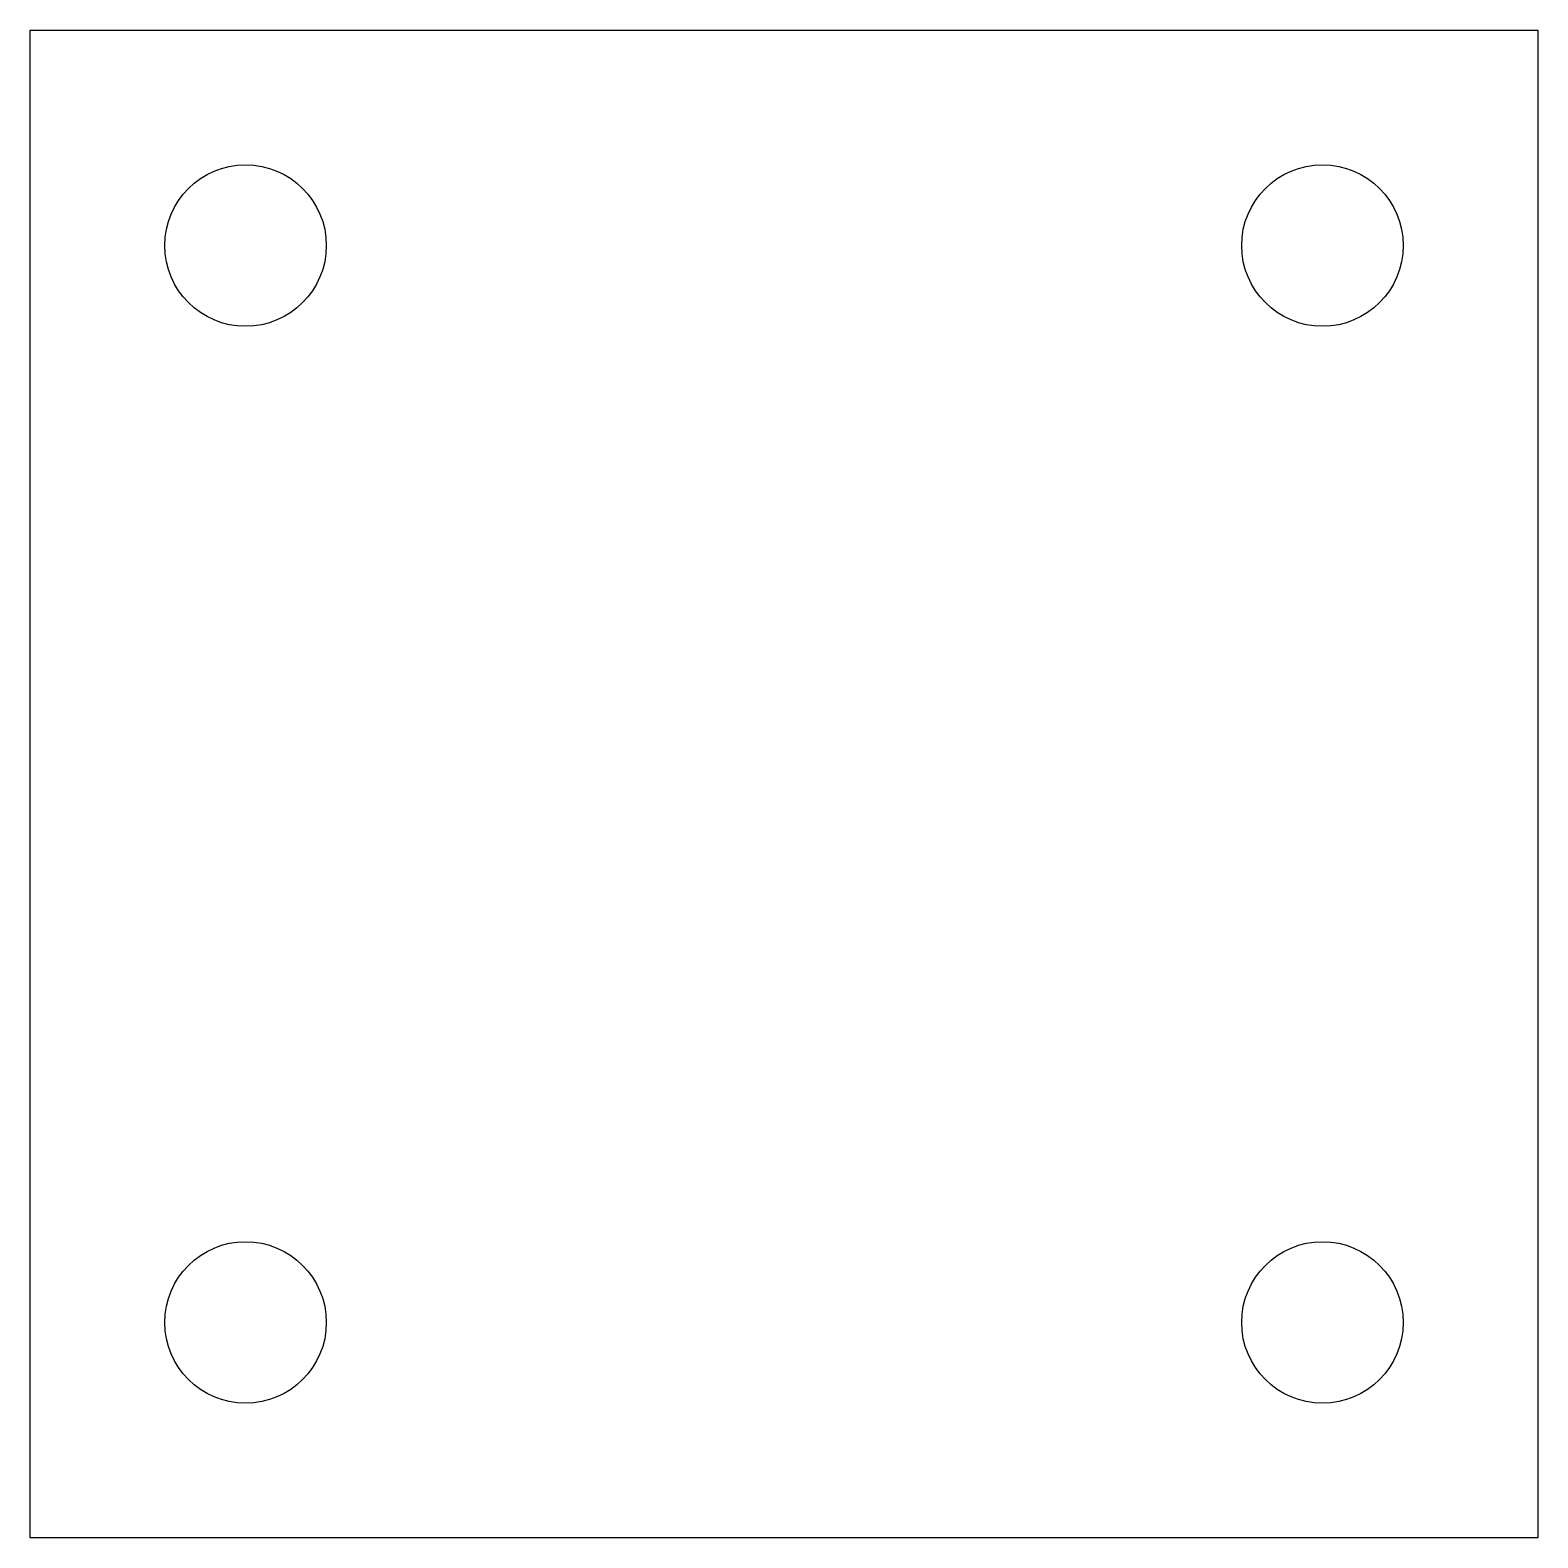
# Model space of a CAD drawing. Header units: millimetres. Extents: x -21 to 21, y -21 to 21.
import ezdxf

# ---------------------------------------------------------------- set-up
doc = ezdxf.new("R2010")
doc.units = ezdxf.units.MM

msp = doc.modelspace()

# ---------------------------------------------------------------- linework, layer by layer
for p, q in [((-21, -21), (-21, 21)), ((-21, 21), (21, 21)), ((21, 21), (21, -21)), ((21, -21), (-21, -21))]:
    msp.add_line(p, q)
for centre in [(-15, 15), (15, 15), (-15, -15), (15, -15)]:
    msp.add_circle(centre, 2.25)

doc.saveas('drawing.dxf')
